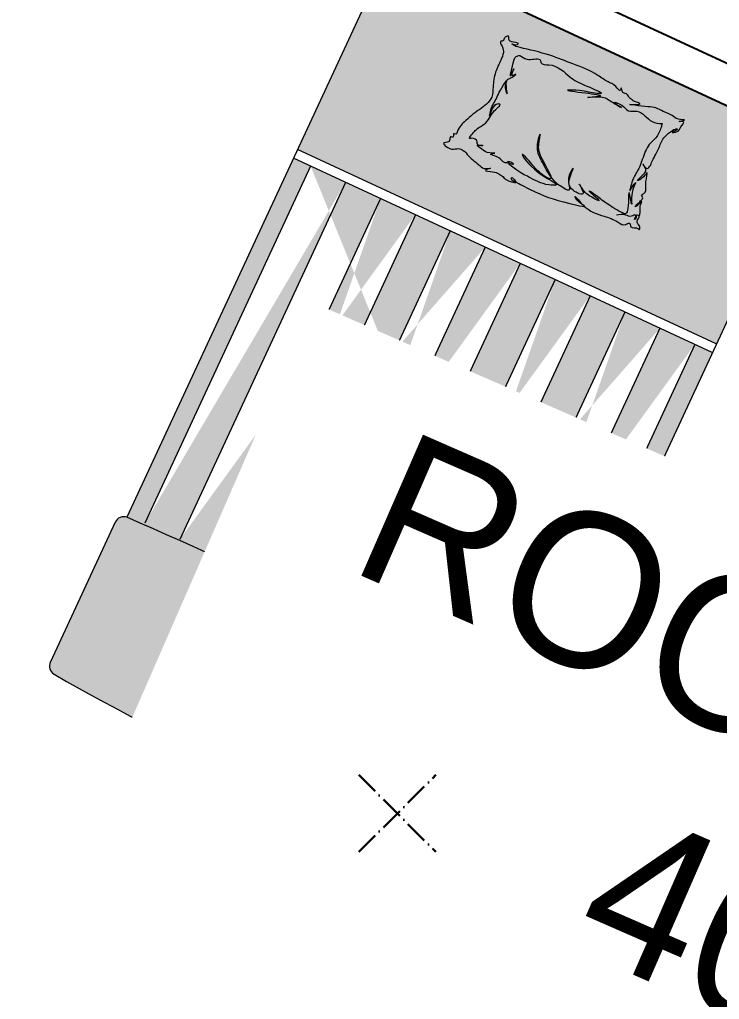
# Model space of a CAD drawing. Header units: millimetres. Extents: x -16811 to 32579, y 147992 to 176118.
# Drawn here: x 16758 to 18577, y 160373 to 162918 of the extents above; entities that cross this region are included whole.
import ezdxf

# ---------------------------------------------------------------- set-up
doc = ezdxf.new("R2010")
doc.units = ezdxf.units.MM
doc.header["$MEASUREMENT"] = 0
doc.header["$PDMODE"] = 3
doc.header["$PDSIZE"] = 100
doc.linetypes.add('ACAD_ISO10W100', pattern=[18, 12, -3, 0, -3])
doc.layers.add('0[34]', color=6, linetype='ACAD_ISO10W100', lineweight=30, plot=False)
doc.layers.add('Furniture[34]', color=7, linetype='Continuous', lineweight=20)
doc.layers.add('Room.Text[4]', color=7, linetype='Continuous', lineweight=20)
doc.layers.add('Hatching[34]', color=7, linetype='Continuous')
doc.layers.add('Wall[34]', color=7, linetype='Continuous')
doc.styles.add('RoomInfo', font='stylu.ttf')
doc.linetypes.add('FENCELINE1', pattern='A,0.25,-0.1,[133,ltypeshp.shx,S=0.1,R=0,X=-0.1,Y=0],-0.1,1', length=1.45)

msp = doc.modelspace()

# ---------------------------------------------------------------- hatches: boundary and pattern name
at = {"layer": 'Hatching[34]'}
h = msp.add_hatch(color=254, dxfattribs=at)
h.set_gradient(color1=(188, 218, 240), color2=(188, 218, 240), centered=1, one_color=1, tint=0.84, name='SPHERICAL')
h.paths.add_polyline_path([(18810.1, 162595.5), (17721.7, 163100.6), (17480.5, 162580.9), (18568.9, 162075.7), (18683.3, 162322.1), (18683.2, 162322.1)])
h = msp.add_hatch(color=254, dxfattribs=at)
h.set_gradient(color1=(195, 213, 212), rotation=45, centered=1, one_color=1, tint=1, name='INVHEMISPHERICAL')
edge = h.paths.add_edge_path()
edge.add_spline(control_points=[(18382.9, 162535.2), (18384, 162534), (18392.5, 162526.2), (18404.8, 162560), (18418.8, 162579.2), (18428, 162610.9), (18447.7, 162624.8), (18457.2, 162633.2), (18470.6, 162635.1), (18460.5, 162627.5), (18449.6, 162624.8), (18473.3, 162625.9), (18472.5, 162638.8), (18492.4, 162655.7), (18461.4, 162652.8), (18497.4, 162658.4), (18464.4, 162657.6), (18454.2, 162671.8), (18431.5, 162677.7), (18415.8, 162687.7), (18408.1, 162689.8), (18406.3, 162690.2)], knot_values=[8.535132, 8.535132, 8.535132, 8.535132, 8.665562, 9.474885, 10.680581, 11.731794, 12.482799, 12.979735, 13.12789, 13.494969, 13.630671, 14.056835, 14.587313, 15.085164, 15.480512, 15.951085, 16.483501, 17.093841, 17.945825, 18.659388, 18.86018, 18.86018, 18.86018, 18.86018], degree=3, periodic=0)
edge.add_spline(control_points=[(18406.3, 162690.2), (18401.9, 162691.2), (18382.7, 162692.6), (18315.8, 162699.8), (18386.1, 162696.4), (18352.3, 162706.2), (18342, 162715.5), (18335.2, 162727.4), (18322.8, 162727.1), (18321.7, 162747.3), (18319.1, 162728.1), (18304, 162751.1), (18285.3, 162755.4), (18249.8, 162783.4), (18202.2, 162800.5), (18165.1, 162815.4), (18149.2, 162821)], knot_values=[18.86018, 18.86018, 18.86018, 18.86018, 19.367318, 20.886126, 21.744859, 22.416814, 22.865961, 23.371565, 23.564984, 24.001314, 24.195364, 24.707154, 25.475673, 26.536549, 28.914258, 30.585278, 30.585278, 30.585278, 30.585278], degree=3, periodic=0)
edge.add_spline(control_points=[(18149.2, 162821), (18144.8, 162822.6), (18114.9, 162832.8), (18076.5, 162842.1), (18047.6, 162847.9), (18031.3, 162858.9), (18048.8, 162849.6), (18057.2, 162858.6), (18038.2, 162858.4), (18028.4, 162864.1), (18029.6, 162876.7), (18025.4, 162874.9), (18023.6, 162874.1)], knot_values=[30.585278, 30.585278, 30.585278, 30.585278, 31.040669, 33.694428, 34.232605, 34.493516, 34.978663, 35.091565, 35.515429, 36.048451, 36.245558, 36.4021, 36.4021, 36.4021, 36.4021], degree=3, periodic=0)
edge.add_spline(control_points=[(18023.6, 162874.1), (18021.1, 162873), (18016.6, 162870.9), (18016.8, 162862), (18003.4, 162863.5), (18014.4, 162846.3), (18016.7, 162831.7), (18006.6, 162808.4), (17992.6, 162780.8), (17987.9, 162747.6), (17988.2, 162717.3), (17967, 162692.1), (17940.3, 162677.5), (17914.7, 162652.9), (17898.3, 162640.2), (17894, 162618.4), (17882.7, 162625), (17888.5, 162610.1), (17874.4, 162616.7), (17878, 162601), (17867.9, 162599.5), (17856.4, 162596.3), (17870.1, 162586.5), (17880.8, 162580), (17897.4, 162584.8), (17913.7, 162578.4), (17928.3, 162558.6), (17950.1, 162543.2), (17965.4, 162528.9), (17989.5, 162534.1), (17957.2, 162525), (17997.3, 162523.7), (18013.2, 162511.7), (18026.6, 162497.1), (18055.8, 162494.1), (18035, 162499.4), (18036.5, 162512.4), (18046.4, 162496.8), (18064.5, 162487.3), (18085, 162476.6), (18100.1, 162469.6), (18101.3, 162469.1)], knot_values=[0, 0, 0, 0, 0.317275, 0.575678, 0.868544, 1.424462, 2.12605, 2.971898, 4.405373, 6.045262, 7.119655, 8.059598, 9.953221, 10.951784, 12.403367, 12.758956, 13.012427, 13.361689, 13.655024, 14.073797, 14.515444, 14.790538, 15.209793, 15.87749, 16.577904, 17.150313, 17.955266, 19.608705, 20.344444, 20.80234, 21.360165, 22.158489, 23.339988, 24.44669, 24.930907, 25.538744, 25.667931, 26.272056, 26.673812, 28.660747, 28.840014, 28.840014, 28.840014, 28.840014], degree=3, periodic=0)
edge.add_line((18101.3, 162469.1), (18097.4, 162440.3))
edge.add_line((18097.4, 162440.3), (18122, 162460.2))
edge.add_spline(control_points=[(18122, 162460.2), (18144.6, 162451.4), (18172.5, 162444.1), (18226.7, 162431.5), (18226.5, 162433), (18226.4, 162433)], knot_values=[29.888741, 29.888741, 29.888741, 29.888741, 33.405585, 34.264917, 34.302479, 34.302479, 34.302479, 34.302479], degree=3, periodic=0)
edge.add_spline(control_points=[(18226.4, 162433), (18244.9, 162416.4), (18270, 162410.3), (18307.9, 162397.2), (18329.2, 162380.7), (18344.1, 162394.1), (18344.7, 162371.6), (18361.7, 162381.5), (18368.7, 162371.3), (18371.3, 162379.5), (18367, 162385.2), (18358.6, 162395.1), (18370, 162404.3), (18368.3, 162407.6)], knot_values=[37.237517, 37.237517, 37.237517, 37.237517, 39.666772, 41.33824, 42.20145, 42.587756, 43.022217, 43.885427, 44.009526, 44.162817, 44.596591, 44.97189, 45.562416, 45.562416, 45.562416, 45.562416], degree=3, periodic=0)
edge.add_spline(control_points=[(18368.3, 162407.6), (18369.2, 162410.5), (18371.8, 162419), (18369.8, 162431), (18372.6, 162439.6), (18377.8, 162450.7), (18366.8, 162436.8), (18354.3, 162429.7), (18366.7, 162443.1), (18372.8, 162447.2), (18379.4, 162456.1), (18371.7, 162462.8), (18386.4, 162467.5), (18384, 162489.6), (18386.3, 162502.9), (18390.4, 162525.8), (18379.2, 162506.1), (18354.2, 162493.8), (18378.8, 162515.4), (18387, 162525.4), (18384, 162533), (18382.9, 162535.2)], knot_values=[0.001627, 0.001627, 0.001627, 0.001627, 0.30881, 0.885533, 1.125245, 1.294957, 1.807053, 2.014014, 2.390194, 2.791076, 3.067402, 3.255669, 3.501446, 4.111256, 5.093018, 5.333636, 5.795713, 6.424924, 7.22382, 7.634666, 7.811297, 7.811297, 7.811297, 7.811297], degree=3, periodic=0)
edge = h.paths.add_edge_path(flags=16)
edge.add_spline(control_points=[(18138.9, 162509.5), (18139.9, 162508), (18146.4, 162499.5), (18158.7, 162487.5), (18195.6, 162465.9), (18175.9, 162504.9), (18204.7, 162546.2), (18183.3, 162502.4), (18184.8, 162476.6), (18236.2, 162454), (18206.1, 162500.6), (18224.4, 162472.4), (18232.8, 162463.1), (18284.5, 162434.4), (18223.9, 162483.3), (18260.9, 162457.8), (18282.3, 162440.9), (18308.5, 162423.9), (18335.7, 162410.5), (18341.5, 162436.6), (18339, 162492.9), (18352, 162416.4), (18344.6, 162469.7), (18364, 162502.1), (18349.9, 162485.1), (18340.6, 162465.4), (18353, 162513.2), (18367.1, 162528), (18378.9, 162562), (18387.9, 162590.8), (18414.1, 162611.5), (18423.7, 162631.7), (18426.8, 162644.7), (18427.6, 162648.2), (18418.7, 162648.8), (18393.1, 162650.7), (18374, 162686.2), (18337, 162676.6), (18329.1, 162697.4), (18288.9, 162708.9), (18339.1, 162679.8), (18288.9, 162708.6), (18278.9, 162717.7), (18261, 162717.9), (18256.8, 162717.8)], knot_values=[81.809808, 81.809808, 81.809808, 81.809808, 82.049287, 83.206795, 84.275539, 85.50915, 86.775853, 87.796457, 89.292425, 90.415712, 91.471158, 91.943172, 93.193396, 94.309542, 95.832263, 96.435, 98.103547, 100.00904, 100.533805, 101.164915, 102.831476, 104.055163, 105.612114, 106.43023, 107.042265, 107.464694, 108.583011, 110.197233, 111.062361, 112.870403, 113.890579, 115.126798, 115.567543, 115.567543, 115.567543, 116.649343, 118.666388, 119.558983, 120.525594, 121.408372, 122.351396, 123.608507, 124.840307, 125.209599, 125.209599, 125.209599, 125.209599], degree=3, periodic=0)
edge.add_spline(control_points=[(18256.8, 162717.8), (18261, 162718.4), (18278.1, 162721.4), (18222.7, 162728.6), (18161.1, 162736.1), (18224.4, 162734.9), (18243.3, 162727.4), (18282.8, 162724.8), (18218.1, 162751), (18186.3, 162766.9), (18153.2, 162805.3), (18113, 162800), (18111, 162821.4), (18082, 162809.9), (18067, 162819.6), (18056.6, 162826.5), (18043.4, 162820.2), (18040.7, 162804.2), (18028.9, 162758.4), (18038.8, 162781.6), (18040.7, 162786.1)], knot_values=[11.578433, 11.578433, 11.578433, 11.578433, 11.998276, 13.605371, 15.566206, 16.845127, 18.800896, 19.185564, 20.880911, 22.98996, 25.607776, 26.495979, 26.711661, 27.961754, 28.827431, 29.05341, 29.44137, 30.345933, 31.60554, 32.129909, 32.129909, 32.129909, 32.129909], degree=3, periodic=0)
edge.add_spline(control_points=[(18040.7, 162786.1), (18039.8, 162783.6), (18038.1, 162778.3), (18036.9, 162769.8), (18054.3, 162781.3), (18034.4, 162765.3), (18016.9, 162762.3), (18030.8, 162707.7), (18015.9, 162744.4), (18029, 162768.2), (18002.2, 162729.5), (17996.8, 162709.7), (17982.8, 162689.2), (17976.7, 162651.8), (17985, 162699.4), (18014, 162699.5), (17987.6, 162679.7), (17980.2, 162663.7), (17966.9, 162645.2), (17949, 162638.1), (17939.2, 162626.5), (17920.8, 162606.4), (17937.4, 162611.9), (17949.5, 162605.2), (17946.7, 162594.7), (17949.4, 162592.6), (17949.8, 162592.4)], knot_values=[32.696336, 32.696336, 32.696336, 32.696336, 32.98152, 33.15487, 33.57024, 34.089446, 34.768741, 36.188884, 37.172399, 37.677957, 38.626349, 40.382557, 41.197102, 41.963074, 43.398186, 43.764363, 44.700405, 45.613317, 46.498606, 47.36998, 47.818054, 48.746956, 48.95323, 49.642279, 49.993501, 50.044227, 50.044227, 50.044227, 50.044227], degree=3, periodic=0)
edge.add_spline(control_points=[(17949.8, 162592.4), (17949, 162592.3), (17944.4, 162591.3), (17966.1, 162578.6), (17969.9, 162570.6), (18001.9, 162572.3), (17975.1, 162569.6), (17996.7, 162562.8), (18006.3, 162559.1), (18019.9, 162541.4), (18029.5, 162553), (18051.4, 162536.5), (18017, 162552.6), (18057.8, 162520.2), (18081.6, 162510.3), (18117.3, 162488.4), (18174.8, 162486.9), (18096.8, 162514.4), (18051.5, 162582.6), (18089.4, 162544.6), (18101.6, 162524.5), (18137.8, 162500.8), (18139.5, 162506.5), (18138.9, 162509.5)], knot_values=[50.993901, 50.993901, 50.993901, 50.993901, 51.097903, 51.678194, 52.686181, 53.235716, 53.695579, 54.147916, 54.82018, 55.651897, 55.831248, 56.490096, 57.063765, 57.921587, 59.786522, 62.114055, 62.821722, 65.674331, 67.720898, 68.70542, 70.3709, 71.726622, 72.344215, 72.344215, 72.344215, 72.344215], degree=3, periodic=0)
h = msp.add_hatch(color=254, dxfattribs=at)
h.set_gradient(color1=(195, 213, 212), rotation=45, centered=1, one_color=1, tint=1, name='INVHEMISPHERICAL')
edge = h.paths.add_edge_path()
edge.add_spline(control_points=[(18383, 162535.2), (18384.1, 162534), (18392.6, 162526.2), (18404.8, 162560), (18418.9, 162579.2), (18428, 162610.9), (18447.8, 162624.8), (18457.3, 162633.2), (18470.6, 162635.1), (18460.6, 162627.5), (18449.7, 162624.7), (18473.3, 162625.8), (18472.5, 162638.8), (18492.5, 162655.6), (18461.4, 162652.8), (18497.5, 162658.4), (18464.5, 162657.6), (18454.3, 162671.8), (18431.6, 162677.7), (18415.9, 162687.6), (18408.2, 162689.8), (18406.4, 162690.2)], knot_values=[8.535132, 8.535132, 8.535132, 8.535132, 8.665562, 9.474885, 10.680581, 11.731794, 12.482799, 12.979735, 13.12789, 13.494969, 13.630671, 14.056835, 14.587313, 15.085164, 15.480512, 15.951085, 16.483501, 17.093841, 17.945825, 18.659388, 18.86018, 18.86018, 18.86018, 18.86018], degree=3, periodic=0)
edge.add_spline(control_points=[(18406.4, 162690.2), (18402, 162691.2), (18382.7, 162692.6), (18315.8, 162699.8), (18386.2, 162696.4), (18352.3, 162706.1), (18342, 162715.5), (18335.2, 162727.3), (18322.9, 162727.1), (18321.8, 162747.3), (18319.2, 162728.1), (18304, 162751.1), (18285.3, 162755.4), (18249.9, 162783.4), (18202.2, 162800.5), (18165.2, 162815.4), (18149.2, 162821)], knot_values=[18.86018, 18.86018, 18.86018, 18.86018, 19.367318, 20.886126, 21.744859, 22.416814, 22.865961, 23.371565, 23.564984, 24.001314, 24.195364, 24.707154, 25.475673, 26.536549, 28.914258, 30.585278, 30.585278, 30.585278, 30.585278], degree=3, periodic=0)
edge.add_spline(control_points=[(18149.2, 162821), (18144.9, 162822.6), (18115, 162832.8), (18076.5, 162842.1), (18047.6, 162847.9), (18031.4, 162858.8), (18048.9, 162849.5), (18057.2, 162858.6), (18038.3, 162858.4), (18028.5, 162864.1), (18029.6, 162876.6), (18025.5, 162874.9), (18023.6, 162874.1)], knot_values=[30.585278, 30.585278, 30.585278, 30.585278, 31.040669, 33.694428, 34.232605, 34.493516, 34.978663, 35.091565, 35.515429, 36.048451, 36.245558, 36.4021, 36.4021, 36.4021, 36.4021], degree=3, periodic=0)
edge.add_spline(control_points=[(18023.6, 162874.1), (18021.2, 162873), (18016.6, 162870.9), (18016.9, 162861.9), (18003.5, 162863.5), (18014.4, 162846.3), (18016.8, 162831.7), (18006.7, 162808.4), (17992.7, 162780.8), (17988, 162747.6), (17988.3, 162717.3), (17967.1, 162692.1), (17940.3, 162677.4), (17914.8, 162652.9), (17898.4, 162640.2), (17894.1, 162618.4), (17882.7, 162625), (17888.5, 162610), (17874.5, 162616.7), (17878, 162601), (17868, 162599.5), (17856.4, 162596.3), (17870.1, 162586.5), (17880.9, 162580), (17897.5, 162584.8), (17913.7, 162578.4), (17928.4, 162558.6), (17950.1, 162543.2), (17965.4, 162528.8), (17989.6, 162534.1), (17957.2, 162525), (17997.4, 162523.7), (18013.3, 162511.7), (18026.6, 162497.1), (18055.9, 162494.1), (18035, 162499.4), (18036.5, 162512.3), (18046.4, 162496.8), (18064.5, 162487.3), (18085.1, 162476.6), (18100.2, 162469.6), (18101.4, 162469)], knot_values=[0, 0, 0, 0, 0.317275, 0.575678, 0.868544, 1.424462, 2.12605, 2.971898, 4.405373, 6.045262, 7.119655, 8.059598, 9.953221, 10.951784, 12.403367, 12.758956, 13.012427, 13.361689, 13.655024, 14.073797, 14.515444, 14.790538, 15.209793, 15.87749, 16.577904, 17.150313, 17.955266, 19.608705, 20.344444, 20.80234, 21.360165, 22.158489, 23.339988, 24.44669, 24.930907, 25.538744, 25.667931, 26.272056, 26.673812, 28.660747, 28.840014, 28.840014, 28.840014, 28.840014], degree=3, periodic=0)
edge.add_line((18101.4, 162469), (18097.5, 162440.3))
edge.add_line((18097.5, 162440.3), (18122.1, 162460.2))
edge.add_spline(control_points=[(18122.1, 162460.2), (18144.7, 162451.4), (18172.6, 162444.1), (18226.7, 162431.5), (18226.5, 162433), (18226.5, 162433)], knot_values=[29.888741, 29.888741, 29.888741, 29.888741, 33.405585, 34.264917, 34.302479, 34.302479, 34.302479, 34.302479], degree=3, periodic=0)
edge.add_spline(control_points=[(18226.5, 162433), (18245, 162416.3), (18270, 162410.3), (18307.9, 162397.2), (18329.3, 162380.7), (18344.1, 162394.1), (18344.8, 162371.6), (18361.7, 162381.5), (18368.8, 162371.3), (18371.3, 162379.5), (18367.1, 162385.2), (18358.6, 162395.1), (18370.1, 162404.2), (18368.3, 162407.5)], knot_values=[37.237517, 37.237517, 37.237517, 37.237517, 39.666772, 41.33824, 42.20145, 42.587756, 43.022217, 43.885427, 44.009526, 44.162817, 44.596591, 44.97189, 45.562416, 45.562416, 45.562416, 45.562416], degree=3, periodic=0)
edge.add_spline(control_points=[(18368.3, 162407.5), (18369.2, 162410.5), (18371.9, 162418.9), (18369.9, 162431), (18372.6, 162439.6), (18377.8, 162450.7), (18366.9, 162436.8), (18354.4, 162429.7), (18366.8, 162443.1), (18372.9, 162447.1), (18379.5, 162456.1), (18371.8, 162462.8), (18386.5, 162467.4), (18384.1, 162489.6), (18386.3, 162502.9), (18390.4, 162525.8), (18379.2, 162506.1), (18354.2, 162493.7), (18378.8, 162515.4), (18387, 162525.4), (18384.1, 162533), (18383, 162535.2)], knot_values=[0.001627, 0.001627, 0.001627, 0.001627, 0.30881, 0.885533, 1.125245, 1.294957, 1.807053, 2.014014, 2.390194, 2.791076, 3.067402, 3.255669, 3.501446, 4.111256, 5.093018, 5.333636, 5.795713, 6.424924, 7.22382, 7.634666, 7.811297, 7.811297, 7.811297, 7.811297], degree=3, periodic=0)
edge = h.paths.add_edge_path(flags=16)
edge.add_spline(control_points=[(18138.9, 162509.5), (18140, 162508), (18146.4, 162499.5), (18158.7, 162487.5), (18195.7, 162465.9), (18176, 162504.9), (18204.7, 162546.2), (18183.3, 162502.4), (18184.9, 162476.6), (18236.2, 162453.9), (18206.2, 162500.6), (18224.5, 162472.4), (18232.8, 162463.1), (18284.6, 162434.4), (18223.9, 162483.3), (18261, 162457.8), (18282.4, 162440.9), (18308.6, 162423.9), (18335.7, 162410.5), (18341.5, 162436.6), (18339.1, 162492.8), (18352.1, 162416.4), (18344.6, 162469.6), (18364, 162502), (18350, 162485.1), (18340.7, 162465.4), (18353, 162513.2), (18367.2, 162527.9), (18378.9, 162562), (18388, 162590.8), (18414.2, 162611.5), (18423.7, 162631.7), (18426.8, 162644.7), (18427.6, 162648.1), (18418.7, 162648.8), (18393.2, 162650.7), (18374.1, 162686.2), (18337.1, 162676.6), (18329.1, 162697.4), (18289, 162708.8), (18339.2, 162679.8), (18289, 162708.6), (18279, 162717.6), (18261.1, 162717.9), (18256.9, 162717.8)], knot_values=[81.809808, 81.809808, 81.809808, 81.809808, 82.049287, 83.206795, 84.275539, 85.50915, 86.775853, 87.796457, 89.292425, 90.415712, 91.471158, 91.943172, 93.193396, 94.309542, 95.832263, 96.435, 98.103547, 100.00904, 100.533805, 101.164915, 102.831476, 104.055163, 105.612114, 106.43023, 107.042265, 107.464694, 108.583011, 110.197233, 111.062361, 112.870403, 113.890579, 115.126798, 115.567543, 115.567543, 115.567543, 116.649343, 118.666388, 119.558983, 120.525594, 121.408372, 122.351396, 123.608507, 124.840307, 125.209599, 125.209599, 125.209599, 125.209599], degree=3, periodic=0)
edge.add_spline(control_points=[(18256.9, 162717.8), (18261, 162718.3), (18278.2, 162721.4), (18222.7, 162728.6), (18161.1, 162736.1), (18224.5, 162734.9), (18243.3, 162727.4), (18282.9, 162724.8), (18218.1, 162751), (18186.4, 162766.9), (18153.3, 162805.2), (18113.1, 162800), (18111, 162821.4), (18082.1, 162809.9), (18067, 162819.6), (18056.7, 162826.5), (18043.4, 162820.2), (18040.8, 162804.2), (18028.9, 162758.4), (18038.9, 162781.6), (18040.8, 162786.1)], knot_values=[11.578433, 11.578433, 11.578433, 11.578433, 11.998276, 13.605371, 15.566206, 16.845127, 18.800896, 19.185564, 20.880911, 22.98996, 25.607776, 26.495979, 26.711661, 27.961754, 28.827431, 29.05341, 29.44137, 30.345933, 31.60554, 32.129909, 32.129909, 32.129909, 32.129909], degree=3, periodic=0)
edge.add_spline(control_points=[(18040.8, 162786.1), (18039.8, 162783.6), (18038.1, 162778.3), (18036.9, 162769.8), (18054.4, 162781.3), (18034.4, 162765.3), (18016.9, 162762.2), (18030.9, 162707.7), (18015.9, 162744.4), (18029.1, 162768.2), (18002.2, 162729.5), (17996.9, 162709.7), (17982.8, 162689.2), (17976.7, 162651.8), (17985.1, 162699.4), (18014.1, 162699.5), (17987.6, 162679.7), (17980.3, 162663.7), (17967, 162645.2), (17949.1, 162638), (17939.3, 162626.5), (17920.9, 162606.3), (17937.4, 162611.9), (17949.6, 162605.2), (17946.7, 162594.6), (17949.5, 162592.6), (17949.9, 162592.4)], knot_values=[32.696336, 32.696336, 32.696336, 32.696336, 32.98152, 33.15487, 33.57024, 34.089446, 34.768741, 36.188884, 37.172399, 37.677957, 38.626349, 40.382557, 41.197102, 41.963074, 43.398186, 43.764363, 44.700405, 45.613317, 46.498606, 47.36998, 47.818054, 48.746956, 48.95323, 49.642279, 49.993501, 50.044227, 50.044227, 50.044227, 50.044227], degree=3, periodic=0)
edge.add_spline(control_points=[(17949.9, 162592.4), (17949, 162592.3), (17944.4, 162591.2), (17966.1, 162578.6), (17970, 162570.6), (18002, 162572.3), (17975.2, 162569.6), (17996.7, 162562.8), (18006.3, 162559.1), (18019.9, 162541.4), (18029.5, 162553), (18051.4, 162536.5), (18017, 162552.6), (18057.8, 162520.2), (18081.6, 162510.2), (18117.4, 162488.4), (18174.8, 162486.9), (18096.9, 162514.4), (18051.6, 162582.6), (18089.4, 162544.6), (18101.6, 162524.5), (18137.9, 162500.8), (18139.6, 162506.4), (18138.9, 162509.5)], knot_values=[50.993901, 50.993901, 50.993901, 50.993901, 51.097903, 51.678194, 52.686181, 53.235716, 53.695579, 54.147916, 54.82018, 55.651897, 55.831248, 56.490096, 57.063765, 57.921587, 59.786522, 62.114055, 62.821722, 65.674331, 67.720898, 68.70542, 70.3709, 71.726622, 72.344215, 72.344215, 72.344215, 72.344215], degree=3, periodic=0)
h = msp.add_hatch(color=254, dxfattribs=at)
h.set_gradient(color1=(226, 238, 238), rotation=90, one_color=1, tint=1, name='SPHERICAL')
edge = h.paths.add_edge_path()
edge.add_spline(control_points=[(17949.8, 162592.4), (17949.4, 162592.6), (17946.7, 162594.7), (17949.5, 162605.2), (17937.4, 162611.9), (17920.8, 162606.4), (17939.2, 162626.5), (17949, 162638.1), (17966.9, 162645.2), (17980.2, 162663.7), (17987.6, 162679.7), (18014, 162699.5), (17985, 162699.4), (17976.7, 162651.8), (17982.8, 162689.2), (17996.8, 162709.7), (18002.2, 162729.5), (18029, 162768.2), (18015.9, 162744.4), (18030.8, 162707.7), (18016.9, 162762.3), (18034.4, 162765.3), (18054.3, 162781.3), (18036.9, 162769.8), (18038.1, 162778.3), (18039.8, 162783.6), (18040.7, 162786.1)], knot_values=[32.696336, 32.696336, 32.696336, 32.696336, 32.747061, 33.098284, 33.787332, 33.993606, 34.922508, 35.370582, 36.241956, 37.127245, 38.040157, 38.976199, 39.342376, 40.777488, 41.54346, 42.358005, 44.114213, 45.062605, 45.568163, 46.551678, 47.971821, 48.651116, 49.170322, 49.585692, 49.759042, 50.044227, 50.044227, 50.044227, 50.044227], degree=3, periodic=0)
edge.add_spline(control_points=[(18040.7, 162786.1), (18041.7, 162788.5), (18043.1, 162792.1), (18041.6, 162788.6), (18040.7, 162786.1)], knot_values=[32.129909, 32.129909, 32.129909, 32.129909, 32.41326, 32.696336, 32.696336, 32.696336, 32.696336], degree=3, periodic=0)
edge.add_spline(control_points=[(18040.7, 162786.1), (18038.8, 162781.6), (18028.9, 162758.4), (18040.7, 162804.2), (18043.4, 162820.2), (18056.6, 162826.5), (18067, 162819.6), (18082, 162809.9), (18111, 162821.4), (18113, 162800), (18153.2, 162805.3), (18186.3, 162766.9), (18218.1, 162751), (18282.8, 162724.8), (18243.3, 162727.4), (18224.4, 162734.9), (18161.1, 162736.1), (18222.7, 162728.6), (18278.1, 162721.4), (18261, 162718.4), (18256.8, 162717.8)], knot_values=[11.578433, 11.578433, 11.578433, 11.578433, 12.102802, 13.362409, 14.266972, 14.654932, 14.880911, 15.746588, 16.996681, 17.212363, 18.100566, 20.718382, 22.827431, 24.522779, 24.907446, 26.863215, 28.142136, 30.102971, 31.710066, 32.129909, 32.129909, 32.129909, 32.129909], degree=3, periodic=0)
edge.add_spline(control_points=[(18256.8, 162717.8), (18245.1, 162717.6), (18222.8, 162714.9), (18248, 162716.6), (18256.8, 162717.8)], knot_values=[9.642056, 9.642056, 9.642056, 9.642056, 10.683132, 11.578433, 11.578433, 11.578433, 11.578433], degree=3, periodic=0)
edge.add_spline(control_points=[(18256.8, 162717.8), (18261, 162717.9), (18278.9, 162717.7), (18288.9, 162708.6), (18339.1, 162679.8), (18288.9, 162708.9), (18329.1, 162697.4), (18337, 162676.6), (18374, 162686.2), (18393.1, 162650.7), (18418.7, 162648.8), (18427.6, 162648.2), (18426.8, 162644.7), (18423.7, 162631.7), (18414.1, 162611.5), (18387.9, 162590.8), (18378.9, 162562), (18367.1, 162528), (18353, 162513.2), (18340.6, 162465.4), (18349.9, 162485.1), (18364, 162502.1), (18344.6, 162469.7), (18352, 162416.4), (18339, 162492.9), (18341.5, 162436.6), (18335.7, 162410.5), (18308.5, 162423.9), (18282.3, 162440.9), (18260.9, 162457.8), (18223.9, 162483.3), (18284.5, 162434.4), (18232.8, 162463.1), (18224.4, 162472.4), (18206.1, 162500.6), (18236.2, 162454), (18184.8, 162476.6), (18183.3, 162502.4), (18204.7, 162546.2), (18175.9, 162504.9), (18195.6, 162465.9), (18158.7, 162487.5), (18146.4, 162499.5), (18139.9, 162508), (18138.9, 162509.5)], knot_values=[81.809808, 81.809808, 81.809808, 81.809808, 82.1791, 83.4109, 84.668012, 85.611035, 86.493814, 87.460425, 88.35302, 90.370065, 91.451865, 91.451865, 91.451865, 91.89261, 93.128829, 94.149004, 95.957047, 96.822175, 98.436396, 99.554714, 99.977143, 100.589178, 101.407294, 102.964244, 104.187932, 105.854493, 106.485603, 107.010367, 108.915861, 110.584407, 111.187145, 112.709866, 113.826011, 115.076236, 115.548249, 116.603696, 117.726983, 119.22295, 120.243554, 121.510258, 122.743869, 123.812613, 124.97012, 125.209599, 125.209599, 125.209599, 125.209599], degree=3, periodic=0)
edge.add_spline(control_points=[(18138.9, 162509.5), (18136.3, 162521.2), (18107.8, 162563.8), (18104.4, 162591.5), (18115, 162636.4), (18097.8, 162582.3), (18114.5, 162552.1), (18129.7, 162522.2), (18138.9, 162509.5)], knot_values=[72.344215, 72.344215, 72.344215, 72.344215, 74.721973, 75.648583, 76.821253, 77.954916, 79.789724, 81.809808, 81.809808, 81.809808, 81.809808], degree=3, periodic=0)
edge.add_spline(control_points=[(18138.9, 162509.5), (18139.5, 162506.5), (18137.8, 162500.8), (18101.6, 162524.5), (18089.4, 162544.6), (18051.5, 162582.6), (18096.8, 162514.4), (18174.8, 162486.9), (18117.3, 162488.4), (18081.6, 162510.3), (18057.8, 162520.2), (18017, 162552.6), (18051.4, 162536.5), (18029.5, 162553), (18019.9, 162541.4), (18006.3, 162559.1), (17996.7, 162562.8), (17975.1, 162569.6), (18001.9, 162572.3), (17969.9, 162570.6), (17966.1, 162578.6), (17944.4, 162591.3), (17949, 162592.3), (17949.8, 162592.4)], knot_values=[50.993901, 50.993901, 50.993901, 50.993901, 51.611494, 52.967217, 54.632696, 55.617219, 57.663786, 60.516395, 61.224061, 63.551594, 65.41653, 66.274352, 66.84802, 67.506868, 67.68622, 68.517936, 69.190201, 69.642537, 70.102401, 70.651936, 71.659922, 72.240213, 72.344215, 72.344215, 72.344215, 72.344215], degree=3, periodic=0)
edge.add_spline(control_points=[(17949.8, 162592.4), (17953.6, 162590.1), (17969.3, 162590.5), (17953.8, 162592.7), (17949.8, 162592.4)], knot_values=[50.044227, 50.044227, 50.044227, 50.044227, 50.529399, 50.993901, 50.993901, 50.993901, 50.993901], degree=3, periodic=0)
h = msp.add_hatch(color=254, dxfattribs=at)
h.set_gradient(color1=(226, 238, 238), rotation=90, one_color=1, tint=1, name='SPHERICAL')
edge = h.paths.add_edge_path()
edge.add_spline(control_points=[(17949.9, 162592.4), (17949.5, 162592.6), (17946.7, 162594.6), (17949.6, 162605.2), (17937.4, 162611.9), (17920.9, 162606.3), (17939.3, 162626.5), (17949.1, 162638), (17967, 162645.2), (17980.3, 162663.7), (17987.6, 162679.7), (18014.1, 162699.5), (17985.1, 162699.4), (17976.7, 162651.8), (17982.8, 162689.2), (17996.9, 162709.7), (18002.2, 162729.5), (18029.1, 162768.2), (18015.9, 162744.4), (18030.9, 162707.7), (18016.9, 162762.2), (18034.4, 162765.3), (18054.4, 162781.3), (18036.9, 162769.8), (18038.1, 162778.3), (18039.8, 162783.6), (18040.8, 162786.1)], knot_values=[32.696336, 32.696336, 32.696336, 32.696336, 32.747061, 33.098284, 33.787332, 33.993606, 34.922508, 35.370582, 36.241956, 37.127245, 38.040157, 38.976199, 39.342376, 40.777488, 41.54346, 42.358005, 44.114213, 45.062605, 45.568163, 46.551678, 47.971821, 48.651116, 49.170322, 49.585692, 49.759042, 50.044227, 50.044227, 50.044227, 50.044227], degree=3, periodic=0)
edge.add_spline(control_points=[(18040.8, 162786.1), (18041.8, 162788.5), (18043.1, 162792), (18041.7, 162788.6), (18040.8, 162786.1)], knot_values=[32.129909, 32.129909, 32.129909, 32.129909, 32.41326, 32.696336, 32.696336, 32.696336, 32.696336], degree=3, periodic=0)
edge.add_spline(control_points=[(18040.8, 162786.1), (18038.9, 162781.6), (18028.9, 162758.4), (18040.8, 162804.2), (18043.4, 162820.2), (18056.7, 162826.5), (18067, 162819.6), (18082.1, 162809.9), (18111, 162821.4), (18113.1, 162800), (18153.3, 162805.2), (18186.4, 162766.9), (18218.1, 162751), (18282.9, 162724.8), (18243.3, 162727.4), (18224.5, 162734.9), (18161.1, 162736.1), (18222.7, 162728.6), (18278.2, 162721.4), (18261, 162718.3), (18256.9, 162717.8)], knot_values=[11.578433, 11.578433, 11.578433, 11.578433, 12.102802, 13.362409, 14.266972, 14.654932, 14.880911, 15.746588, 16.996681, 17.212363, 18.100566, 20.718382, 22.827431, 24.522779, 24.907446, 26.863215, 28.142136, 30.102971, 31.710066, 32.129909, 32.129909, 32.129909, 32.129909], degree=3, periodic=0)
edge.add_spline(control_points=[(18256.9, 162717.8), (18245.1, 162717.5), (18222.8, 162714.9), (18248, 162716.6), (18256.9, 162717.8)], knot_values=[9.642056, 9.642056, 9.642056, 9.642056, 10.683132, 11.578433, 11.578433, 11.578433, 11.578433], degree=3, periodic=0)
edge.add_spline(control_points=[(18256.9, 162717.8), (18261.1, 162717.9), (18279, 162717.6), (18289, 162708.6), (18339.2, 162679.8), (18289, 162708.8), (18329.1, 162697.4), (18337.1, 162676.6), (18374.1, 162686.2), (18393.2, 162650.7), (18418.7, 162648.8), (18427.6, 162648.1), (18426.8, 162644.7), (18423.7, 162631.7), (18414.2, 162611.5), (18388, 162590.8), (18378.9, 162562), (18367.2, 162527.9), (18353, 162513.2), (18340.7, 162465.4), (18350, 162485.1), (18364, 162502), (18344.6, 162469.6), (18352.1, 162416.4), (18339.1, 162492.8), (18341.5, 162436.6), (18335.7, 162410.5), (18308.6, 162423.9), (18282.4, 162440.9), (18261, 162457.8), (18223.9, 162483.3), (18284.6, 162434.4), (18232.8, 162463.1), (18224.5, 162472.4), (18206.2, 162500.6), (18236.2, 162453.9), (18184.9, 162476.6), (18183.3, 162502.4), (18204.7, 162546.2), (18176, 162504.9), (18195.7, 162465.9), (18158.7, 162487.5), (18146.4, 162499.5), (18140, 162508), (18138.9, 162509.5)], knot_values=[81.809808, 81.809808, 81.809808, 81.809808, 82.1791, 83.4109, 84.668012, 85.611035, 86.493814, 87.460425, 88.35302, 90.370065, 91.451865, 91.451865, 91.451865, 91.89261, 93.128829, 94.149004, 95.957047, 96.822175, 98.436396, 99.554714, 99.977143, 100.589178, 101.407294, 102.964244, 104.187932, 105.854493, 106.485603, 107.010367, 108.915861, 110.584407, 111.187145, 112.709866, 113.826011, 115.076236, 115.548249, 116.603696, 117.726983, 119.22295, 120.243554, 121.510258, 122.743869, 123.812613, 124.97012, 125.209599, 125.209599, 125.209599, 125.209599], degree=3, periodic=0)
edge.add_spline(control_points=[(18138.9, 162509.5), (18136.3, 162521.2), (18107.9, 162563.7), (18104.5, 162591.4), (18115, 162636.4), (18097.9, 162582.3), (18114.6, 162552.1), (18129.8, 162522.1), (18138.9, 162509.5)], knot_values=[72.344215, 72.344215, 72.344215, 72.344215, 74.721973, 75.648583, 76.821253, 77.954916, 79.789724, 81.809808, 81.809808, 81.809808, 81.809808], degree=3, periodic=0)
edge.add_spline(control_points=[(18138.9, 162509.5), (18139.6, 162506.4), (18137.9, 162500.8), (18101.6, 162524.5), (18089.4, 162544.6), (18051.6, 162582.6), (18096.9, 162514.4), (18174.8, 162486.9), (18117.4, 162488.4), (18081.6, 162510.2), (18057.8, 162520.2), (18017, 162552.6), (18051.4, 162536.5), (18029.5, 162553), (18019.9, 162541.4), (18006.3, 162559.1), (17996.7, 162562.8), (17975.2, 162569.6), (18002, 162572.3), (17970, 162570.6), (17966.1, 162578.6), (17944.4, 162591.2), (17949, 162592.3), (17949.9, 162592.4)], knot_values=[50.993901, 50.993901, 50.993901, 50.993901, 51.611494, 52.967217, 54.632696, 55.617219, 57.663786, 60.516395, 61.224061, 63.551594, 65.41653, 66.274352, 66.84802, 67.506868, 67.68622, 68.517936, 69.190201, 69.642537, 70.102401, 70.651936, 71.659922, 72.240213, 72.344215, 72.344215, 72.344215, 72.344215], degree=3, periodic=0)
edge.add_spline(control_points=[(17949.9, 162592.4), (17953.7, 162590.1), (17969.3, 162590.5), (17953.8, 162592.7), (17949.9, 162592.4)], knot_values=[50.044227, 50.044227, 50.044227, 50.044227, 50.529399, 50.993901, 50.993901, 50.993901, 50.993901], degree=3, periodic=0)
h = msp.add_hatch(color=7, dxfattribs=at)
h.set_gradient(color1=(255, 255, 255), one_color=1, tint=1)
h.paths.add_polyline_path([(17469.9, 162558.2), (18558.1, 162053.1), (18125.6, 161120.5), (17036.8, 161625.7)])
edge = h.paths.add_edge_path(flags=16)
edge.add_line((17514.3, 162537.6), (17083.9, 161610.1))
edge.add_line((17605.1, 162495.4), (17174.6, 161568))
edge.add_line((17786.6, 162411.2), (17356.2, 161483.7))
edge.add_line((17695.9, 162453.3), (17265.4, 161525.9))
edge.add_line((17968.1, 162327), (17537.7, 161399.5))
edge.add_line((17877.4, 162369.1), (17446.9, 161441.6))
edge.add_line((18058.9, 162284.8), (17628.5, 161357.4))
edge.add_line((18240.4, 162200.6), (17810, 161273.1))
edge.add_line((18149.7, 162242.7), (17719.2, 161315.2))
edge.add_line((18421.9, 162116.3), (17991.5, 161188.9))
edge.add_line((18331.2, 162158.5), (17900.7, 161231))
edge.add_line((18512.7, 162074.2), (18082.3, 161146.7))
h = msp.add_hatch(color=254, dxfattribs=at)
h.set_gradient(color1=(188, 218, 240), color2=(188, 218, 240), centered=1, one_color=1, tint=0.84, name='SPHERICAL')
h.paths.add_polyline_path([(18137.8, 161087.4, 0.381867), (18128.1, 161119.3, 0.009331), (17037.1, 161625.6, 0.381867), (17006.5, 161612.4), (16838.1, 161249.5, 0.381867), (16847.8, 161217.6, 0.042114), (17938.7, 160711.3, 0.381867), (17969.4, 160724.4)])
h = msp.add_hatch(color=254, dxfattribs=at)
h.set_gradient(color1=(188, 218, 240), color2=(188, 218, 240), centered=1, one_color=1, tint=0.84, name='SPHERICAL')
h.paths.add_polyline_path([(18546, 160897.9, -0.381867), (18576.6, 160911.1, -0.009331), (19667.6, 160404.7, -0.381867), (19677.3, 160372.8), (19508.9, 160009.9, -0.381867), (19478.2, 159996.7, -0.042114), (18387.2, 160503.1, -0.381867), (18377.5, 160535)])

# ---------------------------------------------------------------- linework, layer by layer
at = {"layer": 'Furniture[34]'}
for p, q in [((17721.7, 163100.6), (17037.2, 161625.7)), ((18810.2, 162595.4), (18125.6, 161120.5)), ((17006.5, 161612.4), (16838.1, 161249.5)), ((18137.8, 161087.4), (17969.4, 160724.4)), ((18546, 160897.9), (18377.5, 160535))]:
    msp.add_line(p, q, dxfattribs=at)
at = {"layer": 'Furniture[34]', "color": 7}
msp.add_line((18810.2, 162595.4), (17721.7, 163100.6), dxfattribs=at)
at = {"layer": 'Furniture[34]', "color": 150}
for p, q in [((18568.6, 162075.8), (17480.5, 162580.9)), ((18558.1, 162053.1), (17469.9, 162558.2))]:
    msp.add_line(p, q, dxfattribs=at)
at = {"layer": 'Furniture[34]', "color": 150, "linetype": 'FENCELINE1', "ltscale": 100}
for p, q in [((17514.3, 162537.6), (17083.9, 161610.1)), ((17605.1, 162495.4), (17174.6, 161568)), ((17695.9, 162453.3), (17265.4, 161525.9)), ((17786.6, 162411.2), (17356.2, 161483.7)), ((17877.4, 162369.1), (17446.9, 161441.6)), ((17968.1, 162327), (17537.7, 161399.5)), ((18058.9, 162284.8), (17628.5, 161357.4)), ((18149.7, 162242.7), (17719.2, 161315.2)), ((18240.4, 162200.6), (17810, 161273.1)), ((18331.2, 162158.5), (17900.7, 161231)), ((18421.9, 162116.3), (17991.5, 161188.9)), ((18512.7, 162074.2), (18082.3, 161146.7))]:
    msp.add_line(p, q, dxfattribs=at)
at = {"layer": 'Furniture[34]'}
for centre, radius, start, end in [((17029.2, 161601.9), 25, 71.5017, 155.1025), ((4017.1, 132144.6), 32228.2, 64.0333, 66.17175), ((16860.7, 161239), 25, 155.1025, 238.7033), ((20393.8, 167429.4), 7152.7, 240.27949, 249.92556), ((18115.1, 161097.9), 25, 335.1025, 58.7033), ((18568.7, 160887.4), 25, 71.5017, 155.1025), ((17946.7, 160735), 25, 251.5017, 335.1025), ((18400.2, 160524.5), 25, 155.1025, 238.7033), ((21933.3, 166714.9), 7152.7, 240.27949, 249.92556)]:
    msp.add_arc(centre, radius, start, end, dxfattribs=at)
at = {"layer": 'Furniture[34]', "color": 252}
for points in [[(18023.6, 162874.1), (18017.6, 162869.5), (18015.4, 162863.7), (18008.6, 162861.9), (18011.9, 162848.9), (18015.2, 162832.4), (18008.6, 162813.2), (17995.1, 162781.6), (17988.5, 162742.8), (17985.1, 162717.2), (17971.8, 162699), (17935.4, 162671.7), (17917.5, 162655.9), (17896.3, 162628.2), (17891.8, 162621), (17885.8, 162621.8), (17885.1, 162613.5), (17878.1, 162613.5), (17875.5, 162603.8), (17866.1, 162598.9), (17860.1, 162596.2), (17867, 162588.8), (17881.5, 162582.1), (17898.3, 162583), (17911.2, 162578.3), (17924.8, 162564.6), (17954.7, 162538.5), (17970.7, 162531.1), (17981.7, 162532.1), (17969.2, 162527.2), (17987.9, 162522.8), (18013.5, 162510.6), (18036.2, 162496.8), (18047.7, 162495.5), (18036, 162504.1), (18036.2, 162507.2), (18047.2, 162497.8), (18055.1, 162492.3), (18097.6, 162470.8), (18206.2, 162436.3), (18226.5, 162432.8), (18211.1, 162444.8), (18200.9, 162459), (18220.4, 162438.8), (18276.8, 162407.5), (18313.7, 162391.8), (18333.7, 162386.1), (18342.2, 162389.8), (18346.3, 162380.3), (18366.2, 162374.6), (18368.5, 162372.7), (18370, 162376), (18366.4, 162385.8), (18362.5, 162393.9), (18367.7, 162408.3), (18360.7, 162409.3), (18359.5, 162402.3), (18355.6, 162399.4), (18359.5, 162406.6), (18359, 162409.8), (18348.3, 162407.3), (18333.2, 162410.5), (18309, 162410.5)], [(18368.3, 162407.5), (18370.6, 162416.5), (18371.1, 162433.8), (18373.2, 162440.7), (18375.1, 162445.4), (18363.5, 162435.4), (18358.1, 162432.3), (18365.2, 162441), (18374, 162449.2), (18377.1, 162456.9), (18374.5, 162461.8), (18380.3, 162466.4), (18385.2, 162484), (18388.2, 162513.3), (18389, 162520.5), (18379.7, 162510.2), (18363.8, 162499.9), (18380.1, 162517.5), (18385.3, 162528.7), (18377.5, 162543.4), (18386.4, 162532.2), (18402.2, 162550.7), (18418.6, 162582.9), (18432.3, 162611.3), (18449.1, 162626.3), (18462.1, 162633.7), (18466.5, 162634.1), (18458, 162627.1), (18454.2, 162625.7), (18466.9, 162627.2), (18476.5, 162639.9), (18483.7, 162653), (18471.9, 162654), (18485.7, 162657.1), (18469.9, 162659.5), (18454.2, 162668.9), (18430.8, 162679.4), (18411.6, 162688.7), (18390.6, 162692.1), (18345.4, 162698), (18371.1, 162699.1), (18352.9, 162707.6), (18342.5, 162716.2), (18331.6, 162726.7), (18326.1, 162728.6), (18321.2, 162740.7), (18319.5, 162735.2), (18307.1, 162744.3), (18287.5, 162756.4), (18260.7, 162773.5), (18195.9, 162803.3), (18136.1, 162825.5), (18059, 162845.5), (18043.8, 162850.8), (18037.2, 162855.2), (18051.7, 162853.3), (18054.1, 162855.6), (18041.9, 162859.4), (18029.4, 162869.3), (18028.2, 162875.1), (18023.6, 162874.1)]]:
    msp.add_spline(points, degree=3, dxfattribs=at)
at = {"layer": 'Furniture[34]', "color": 253}
msp.add_spline([(18427.6, 162648.1), (18402.2, 162653.3), (18362, 162680.3), (18340.6, 162681.1), (18323.1, 162696.3), (18302.9, 162702.8), (18321.6, 162690), (18295.7, 162705.5), (18268.7, 162717.5), (18234.9, 162715.9), (18266.2, 162719.6), (18228.5, 162727.8), (18182, 162735), (18212.7, 162734.1), (18259, 162726.4), (18268.2, 162726.1), (18232.5, 162745.5), (18188, 162769.7), (18133.5, 162800.9), (18112.9, 162806.6), (18111.6, 162811.6), (18081.7, 162814.7), (18062.5, 162822.6), (18057.7, 162825), (18048.8, 162822.1), (18039.9, 162802.3), (18034.6, 162772.6), (18042.4, 162790.3), (18038.1, 162777.3), (18038.1, 162773.2), (18047.5, 162776.5), (18037.7, 162768.9), (18024.3, 162759.5), (18024.7, 162725.4), (18020.3, 162748.6), (18024.3, 162760.1), (18011.3, 162741.4), (17992.2, 162703.8), (17983.5, 162686.3), (17979.5, 162668.3), (17996.9, 162698), (18005.7, 162698.5), (17991.7, 162680.9), (17979.2, 162663), (17965.5, 162646.7), (17947.8, 162635.6), (17940.3, 162627.8), (17928.2, 162609.1), (17933.1, 162610), (17947.2, 162601.4), (17948.9, 162593.1), (17961.5, 162591), (17947.9, 162591.9), (17958.3, 162582.6), (17980, 162571.9), (17993.2, 162571.5), (17982.4, 162569), (17992.1, 162564.2), (18006.5, 162556.8), (18023.6, 162546.5), (18027.1, 162549), (18041.5, 162542.3), (18028.3, 162546.4), (18043.3, 162532.2), (18081.6, 162509.1), (18133.6, 162488.7), (18150.6, 162488.1), (18096, 162529.5), (18065.2, 162567.7), (18082.1, 162551.2), (18108.9, 162521.6), (18136.8, 162504.7), (18108.8, 162571), (18106.3, 162593.1), (18110.7, 162620.9), (18104, 162594.5), (18114.5, 162551.7), (18142.2, 162505.1), (18162.6, 162486.2), (18185.9, 162475.4), (18184.5, 162505), (18197, 162532.7), (18188.5, 162509.7), (18196.6, 162474.8), (18222.5, 162467.3), (18212.6, 162490.6), (18218.9, 162481.2), (18240.1, 162459.9), (18264.1, 162448), (18237.8, 162473.4), (18249.8, 162465.4), (18282.2, 162441.8), (18321.1, 162417.8), (18333.2, 162414.2), (18338.9, 162428.2), (18342.2, 162468), (18348.4, 162439.3), (18351.8, 162476.5), (18358.8, 162494.9), (18349.7, 162483.4), (18344.6, 162474.6), (18351.1, 162500.6), (18368.9, 162535), (18376.3, 162554.5), (18394.5, 162593.8), (18411.4, 162611.5), (18425, 162637.9), (18427.6, 162648.1)], degree=3, dxfattribs=at)
at = {"layer": 'Wall[34]'}
for p, q in [((16180.3, 163926.3), (20396.1, 161969.6)), ((16718.5, 163566.3), (20352.2, 161879.7))]:
    msp.add_line(p, q, dxfattribs=at)

# ---------------------------------------------------------------- next in the draw order: texts
at = {"layer": 'Room.Text[4]', "insert": (19427, 161131.6), "char_height": 400, "width": 1966.667, "attachment_point": 3, "rotation": 336.3877, "style": 'RoomInfo', "bg_fill": 2}
msp.add_mtext('{\\C1;ROOM  408}', dxfattribs=at)

# ---------------------------------------------------------------- next in the draw order: linework, layer by layer
at = {"layer": '0[34]', "ltscale": 5}
msp.add_point((17739.9, 160855.9), dxfattribs=at)

doc.saveas('drawing.dxf')
